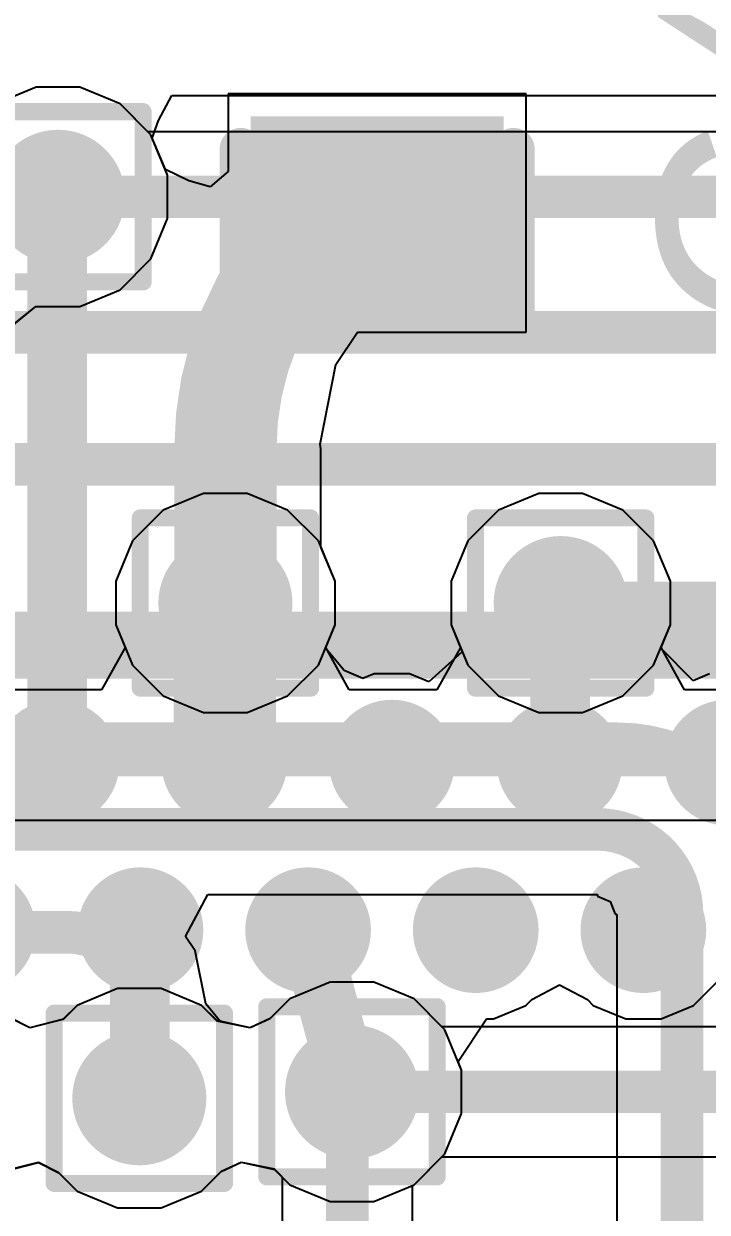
# Model space of a CAD drawing. Header units: inches. Extents: x -12 to 5355, y -7 to 5366.
# Drawn here: x 17.793 to 19.831, y 10.202 to 13.747 of the extents above; entities that cross this region are included whole.
import ezdxf

# ---------------------------------------------------------------- set-up
doc = ezdxf.new("R2010")
doc.units = ezdxf.units.IN
for name, color, linetype in [('BOTTOM LAYER', 5, 'Continuous'), ('Drill Drawing', 1, 'Continuous'), ('GROUND1', 16, 'Continuous'), ('GROUND2', 156, 'Continuous'), ('POWER', 76, 'Continuous'), ('SIGNAL', 90, 'Continuous'), ('TOP LAYER', 1, 'Continuous'), ('Top Overlay', 2, 'Continuous'), ('Top Paste', 8, 'Continuous'), ('Top Solder', 216, 'Continuous'), ('Via Holes', 16, 'Continuous')]:
    doc.layers.add(name, color=color, linetype=linetype)
doc.styles.add('Arial', font='', dxfattribs={"height": 0.2})
doc.styles.get('Arial').set_extended_font_data('Arial')

# ---------------------------------------------------------------- blocks, each defined once
blk = doc.blocks.new('AQFN50P700X700X85_HS_74N_42')
at = {"layer": 'TOP LAYER'}
h = blk.add_hatch(color=1, dxfattribs=at)
edge = h.paths.add_edge_path()
edge.add_arc((-1, -2.75), 0.1375, 0, 360)
h = blk.add_hatch(color=1, dxfattribs=at)
edge = h.paths.add_edge_path()
edge.add_arc((-0.5, -2.75), 0.1375, 0, 360)
h = blk.add_hatch(color=1, dxfattribs=at)
edge = h.paths.add_edge_path()
edge.add_arc((0, -2.75), 0.1375, 0, 360)
h = blk.add_hatch(color=1, dxfattribs=at)
edge = h.paths.add_edge_path()
edge.add_arc((0.5, -2.75), 0.1375, 0, 360)
h = blk.add_hatch(color=1, dxfattribs=at)
edge = h.paths.add_edge_path()
edge.add_arc((-1.25, -3.25), 0.1375, 0, 360)
h = blk.add_hatch(color=1, dxfattribs=at)
edge = h.paths.add_edge_path()
edge.add_arc((-0.75, -3.25), 0.1375, 0, 360)
h = blk.add_hatch(color=1, dxfattribs=at)
edge = h.paths.add_edge_path()
edge.add_arc((-0.25, -3.25), 0.1375, 0, 360)
h = blk.add_hatch(color=1, dxfattribs=at)
edge = h.paths.add_edge_path()
edge.add_arc((0.25, -3.25), 0.1375, 0, 360)
h = blk.add_hatch(color=1, dxfattribs=at)
edge = h.paths.add_edge_path()
edge.add_arc((0.75, -3.25), 0.1375, 0, 360)
at = {"layer": 'Top Paste'}
h = blk.add_hatch(color=8, dxfattribs=at)
edge = h.paths.add_edge_path()
edge.add_arc((-1, -2.75), 0.15, 0, 360)
h = blk.add_hatch(color=8, dxfattribs=at)
edge = h.paths.add_edge_path()
edge.add_arc((-0.5, -2.75), 0.15, 0, 360)
h = blk.add_hatch(color=8, dxfattribs=at)
edge = h.paths.add_edge_path()
edge.add_arc((0, -2.75), 0.15, 0, 360)
h = blk.add_hatch(color=8, dxfattribs=at)
edge = h.paths.add_edge_path()
edge.add_arc((0.5, -2.75), 0.15, 0, 360)
h = blk.add_hatch(color=8, dxfattribs=at)
edge = h.paths.add_edge_path()
edge.add_arc((-1.25, -3.25), 0.15, 0, 360)
h = blk.add_hatch(color=8, dxfattribs=at)
edge = h.paths.add_edge_path()
edge.add_arc((-0.75, -3.25), 0.15, 0, 360)
h = blk.add_hatch(color=8, dxfattribs=at)
edge = h.paths.add_edge_path()
edge.add_arc((-0.25, -3.25), 0.15, 0, 360)
h = blk.add_hatch(color=8, dxfattribs=at)
edge = h.paths.add_edge_path()
edge.add_arc((0.25, -3.25), 0.15, 0, 360)
h = blk.add_hatch(color=8, dxfattribs=at)
edge = h.paths.add_edge_path()
edge.add_arc((0.75, -3.25), 0.15, 0, 360)
at = {"layer": 'Top Solder'}
h = blk.add_hatch(color=216, dxfattribs=at)
edge = h.paths.add_edge_path()
edge.add_arc((-1, -2.75), 0.1875, 0, 360)
h = blk.add_hatch(color=216, dxfattribs=at)
edge = h.paths.add_edge_path()
edge.add_arc((-0.5, -2.75), 0.1875, 0, 360)
h = blk.add_hatch(color=216, dxfattribs=at)
edge = h.paths.add_edge_path()
edge.add_arc((0, -2.75), 0.1875, 0, 360)
h = blk.add_hatch(color=216, dxfattribs=at)
edge = h.paths.add_edge_path()
edge.add_arc((0.5, -2.75), 0.1875, 0, 360)
h = blk.add_hatch(color=216, dxfattribs=at)
edge = h.paths.add_edge_path()
edge.add_arc((1, -2.75), 0.1875, 0, 360)
h = blk.add_hatch(color=216, dxfattribs=at)
edge = h.paths.add_edge_path()
edge.add_arc((-1.25, -3.25), 0.1875, 0, 360)
h = blk.add_hatch(color=216, dxfattribs=at)
edge = h.paths.add_edge_path()
edge.add_arc((-0.75, -3.25), 0.1875, 0, 360)
h = blk.add_hatch(color=216, dxfattribs=at)
edge = h.paths.add_edge_path()
edge.add_arc((-0.25, -3.25), 0.1875, 0, 360)
h = blk.add_hatch(color=216, dxfattribs=at)
edge = h.paths.add_edge_path()
edge.add_arc((0.25, -3.25), 0.1875, 0, 360)
h = blk.add_hatch(color=216, dxfattribs=at)
edge = h.paths.add_edge_path()
edge.add_arc((0.75, -3.25), 0.1875, 0, 360)
at = {"layer": 'Top Overlay'}
blk.add_lwpolyline([(3.6, -3.6, 0.2, 0.2, 0), (-3.6, -3.6, 0.2, 0.2, 0)], format="xyseb", dxfattribs=at)
blk = doc.blocks.new('____0402_160')
at = {"layer": 'TOP LAYER'}
for points in [[(-0.6985, -0.3175), (-0.6985, 0.3175), (-0.2413, 0.3175), (-0.2413, -0.3175)], [(0.2413, -0.3175), (0.2413, 0.3175), (0.6985, 0.3175), (0.6985, -0.3175)]]:
    blk.add_hatch(color=1, dxfattribs=at).paths.add_polyline_path(points)
at = {"layer": 'Top Paste'}
for points in [[(-0.6985, -0.3175), (-0.6985, 0.3175), (-0.2413, 0.3175), (-0.2413, -0.3175)], [(0.2413, -0.3175), (0.2413, 0.3175), (0.6985, 0.3175), (0.6985, -0.3175)]]:
    blk.add_hatch(color=8, dxfattribs=at).paths.add_polyline_path(points)
at = {"layer": 'Top Solder'}
for points in [[(-0.7585, -0.3775), (-0.7585, 0.3775), (-0.1813, 0.3775), (-0.1813, -0.3775)], [(0.1813, -0.3775), (0.1813, 0.3775), (0.7585, 0.3775), (0.7585, -0.3775)]]:
    blk.add_hatch(color=216, dxfattribs=at).paths.add_polyline_path(points)
at = {"layer": 'Top Overlay'}
for points in [[(-0.7874, 0.4064, 0.127, 0.127, 0), (-0.7874, -0.4064, 0.127, 0.127, 0)], [(-0.7874, 0.4064, 0.127, 0.127, 0), (-0.2794, 0.4064, 0.127, 0.127, 0)], [(0.2794, 0.4064, 0.127, 0.127, 0), (0.7874, 0.4064, 0.127, 0.127, 0)], [(0.7874, 0.4064, 0.127, 0.127, 0), (0.7874, -0.4064, 0.127, 0.127, 0)], [(-0.7874, -0.4064, 0.127, 0.127, 0), (-0.2794, -0.4064, 0.127, 0.127, 0)], [(0.7874, -0.4064, 0.127, 0.127, 0), (0.2794, -0.4064, 0.127, 0.127, 0)]]:
    blk.add_lwpolyline(points, format="xyseb", dxfattribs=at)
for points in [[(-0.8191, 0.4064, 0.0635, 0.0635, 1), (-0.7556, 0.4064, 0.0635, 0.0635, 1)], [(-0.8191, 0.4064, 0.0635, 0.0635, 1), (-0.7556, 0.4064, 0.0635, 0.0635, 1)], [(-0.3111, 0.4064, 0.0635, 0.0635, 1), (-0.2477, 0.4064, 0.0635, 0.0635, 1)], [(0.2477, 0.4064, 0.0635, 0.0635, 1), (0.3112, 0.4064, 0.0635, 0.0635, 1)], [(0.7556, 0.4064, 0.0635, 0.0635, 1), (0.8191, 0.4064, 0.0635, 0.0635, 1)], [(0.7556, 0.4064, 0.0635, 0.0635, 1), (0.8191, 0.4064, 0.0635, 0.0635, 1)], [(-0.8191, -0.4064, 0.0635, 0.0635, 1), (-0.7556, -0.4064, 0.0635, 0.0635, 1)], [(-0.8191, -0.4064, 0.0635, 0.0635, 1), (-0.7556, -0.4064, 0.0635, 0.0635, 1)], [(-0.3111, -0.4064, 0.0635, 0.0635, 1), (-0.2477, -0.4064, 0.0635, 0.0635, 1)], [(0.2477, -0.4064, 0.0635, 0.0635, 1), (0.3112, -0.4064, 0.0635, 0.0635, 1)], [(0.7556, -0.4064, 0.0635, 0.0635, 1), (0.8191, -0.4064, 0.0635, 0.0635, 1)], [(0.7556, -0.4064, 0.0635, 0.0635, 1), (0.8191, -0.4064, 0.0635, 0.0635, 1)]]:
    blk.add_lwpolyline(points, format="xyseb", close=True, dxfattribs=at)

msp = doc.modelspace()

# ---------------------------------------------------------------- hatches: boundary and pattern name
at = {"layer": 'BOTTOM LAYER'}
h = msp.add_hatch(color=5, dxfattribs=at)
edge = h.paths.add_edge_path()
edge.add_arc((17.895, 13.2311), 0.2, 0, 360)
h = msp.add_hatch(color=5, dxfattribs=at)
edge = h.paths.add_edge_path()
edge.add_arc((18.3944, 12.019), 0.2, 0, 360)
h = msp.add_hatch(color=5, dxfattribs=at)
edge = h.paths.add_edge_path()
edge.add_arc((19.3944, 12.019), 0.2, 0, 360)
h = msp.add_hatch(color=5, dxfattribs=at)
edge = h.paths.add_edge_path()
edge.add_arc((18.772, 10.5608), 0.2, 0, 360)
h = msp.add_hatch(color=5, dxfattribs=at)
edge = h.paths.add_edge_path()
edge.add_arc((18.1376, 10.5416), 0.2, 0, 360)
at = {"layer": 'GROUND1'}
h = msp.add_hatch(color=16, dxfattribs=at)
edge = h.paths.add_edge_path()
edge.add_arc((17.895, 13.2311), 0.2, 0, 360)
h = msp.add_hatch(color=16, dxfattribs=at)
edge = h.paths.add_edge_path()
edge.add_arc((18.3944, 12.019), 0.2, 0, 360)
h = msp.add_hatch(color=16, dxfattribs=at)
edge = h.paths.add_edge_path()
edge.add_arc((19.3944, 12.019), 0.2, 0, 360)
h = msp.add_hatch(color=16, dxfattribs=at)
edge = h.paths.add_edge_path()
edge.add_arc((18.772, 10.5608), 0.2, 0, 360)
h = msp.add_hatch(color=16, dxfattribs=at)
edge = h.paths.add_edge_path()
edge.add_arc((18.1376, 10.5416), 0.2, 0, 360)
at = {"layer": 'GROUND2'}
h = msp.add_hatch(color=156, dxfattribs=at)
edge = h.paths.add_edge_path()
edge.add_arc((17.895, 13.2311), 0.2, 0, 360)
h = msp.add_hatch(color=156, dxfattribs=at)
edge = h.paths.add_edge_path()
edge.add_arc((18.3944, 12.019), 0.2, 0, 360)
h = msp.add_hatch(color=156, dxfattribs=at)
edge = h.paths.add_edge_path()
edge.add_arc((19.3944, 12.019), 0.2, 0, 360)
h = msp.add_hatch(color=156, dxfattribs=at)
edge = h.paths.add_edge_path()
edge.add_arc((18.772, 10.5608), 0.2, 0, 360)
h = msp.add_hatch(color=156, dxfattribs=at)
edge = h.paths.add_edge_path()
edge.add_arc((18.1376, 10.5416), 0.2, 0, 360)
at = {"layer": 'POWER'}
h = msp.add_hatch(color=76, dxfattribs=at)
edge = h.paths.add_edge_path()
edge.add_arc((17.895, 13.2311), 0.2, 0, 360)
h = msp.add_hatch(color=76, dxfattribs=at)
edge = h.paths.add_edge_path()
edge.add_arc((18.3944, 12.019), 0.2, 0, 360)
h = msp.add_hatch(color=76, dxfattribs=at)
edge = h.paths.add_edge_path()
edge.add_arc((19.3944, 12.019), 0.2, 0, 360)
h = msp.add_hatch(color=76, dxfattribs=at)
edge = h.paths.add_edge_path()
edge.add_arc((18.772, 10.5608), 0.2, 0, 360)
h = msp.add_hatch(color=76, dxfattribs=at)
edge = h.paths.add_edge_path()
edge.add_arc((18.1376, 10.5416), 0.2, 0, 360)
at = {"layer": 'SIGNAL'}
h = msp.add_hatch(color=90, dxfattribs=at)
edge = h.paths.add_edge_path()
edge.add_arc((17.895, 13.2311), 0.2, 0, 360)
h = msp.add_hatch(color=90, dxfattribs=at)
edge = h.paths.add_edge_path()
edge.add_arc((18.3944, 12.019), 0.2, 0, 360)
h = msp.add_hatch(color=90, dxfattribs=at)
edge = h.paths.add_edge_path()
edge.add_arc((19.3944, 12.019), 0.2, 0, 360)
h = msp.add_hatch(color=90, dxfattribs=at)
edge = h.paths.add_edge_path()
edge.add_arc((18.772, 10.5608), 0.2, 0, 360)
h = msp.add_hatch(color=90, dxfattribs=at)
edge = h.paths.add_edge_path()
edge.add_arc((18.1376, 10.5416), 0.2, 0, 360)
at = {"layer": 'TOP LAYER'}
h = msp.add_hatch(color=1, dxfattribs=at)
edge = h.paths.add_edge_path()
edge.add_arc((17.895, 13.2311), 0.2, 0, 360)
h = msp.add_hatch(color=1, dxfattribs=at)
edge = h.paths.add_edge_path()
edge.add_arc((18.3944, 12.019), 0.2, 0, 360)
h = msp.add_hatch(color=1, dxfattribs=at)
edge = h.paths.add_edge_path()
edge.add_arc((19.3944, 12.019), 0.2, 0, 360)
h = msp.add_hatch(color=1, dxfattribs=at)
edge = h.paths.add_edge_path()
edge.add_arc((18.772, 10.5608), 0.2, 0, 360)
h = msp.add_hatch(color=1, dxfattribs=at)
edge = h.paths.add_edge_path()
edge.add_arc((18.1376, 10.5416), 0.2, 0, 360)
at = {"layer": 'Via Holes'}
h = msp.add_hatch(color=7, dxfattribs=at)
edge = h.paths.add_edge_path()
edge.add_arc((17.895, 13.2311), 0.1, 0, 360)
h = msp.add_hatch(color=7, dxfattribs=at)
edge = h.paths.add_edge_path()
edge.add_arc((18.3944, 12.019), 0.1, 0, 360)
h = msp.add_hatch(color=7, dxfattribs=at)
edge = h.paths.add_edge_path()
edge.add_arc((19.3944, 12.019), 0.1, 0, 360)
h = msp.add_hatch(color=7, dxfattribs=at)
edge = h.paths.add_edge_path()
edge.add_arc((18.1376, 10.5416), 0.1, 0, 360)
h = msp.add_hatch(color=7, dxfattribs=at)
edge = h.paths.add_edge_path()
edge.add_arc((18.772, 10.5608), 0.1, 0, 360)

# ---------------------------------------------------------------- linework, layer by layer
at = {"layer": 'BOTTOM LAYER'}
for p, q in [((17.83, 13.5581), (17.7098, 13.5083)), ((17.96, 13.5581), (17.83, 13.5581)), ((18.0802, 13.5083), (17.96, 13.5581)), ((18.1722, 13.4163), (18.0802, 13.5083)), ((18.222, 13.2961), (18.1722, 13.4163)), ((18.222, 13.166), (18.222, 13.2961)), ((18.1722, 13.0458), (18.222, 13.166)), ((18.0802, 12.9538), (18.1722, 13.0458)), ((17.96, 12.9041), (18.0802, 12.9538)), ((17.718, 12.813), (17.8292, 12.9034)), ((17.8292, 12.9034), (17.8353, 12.9041)), ((17.8353, 12.9041), (17.96, 12.9041)), ((18.3294, 12.346), (18.2092, 12.2962)), ((18.4595, 12.346), (18.3294, 12.346)), ((18.5796, 12.2962), (18.4595, 12.346)), ((19.3294, 12.346), (19.2092, 12.2962)), ((19.4595, 12.346), (19.3294, 12.346)), ((19.5796, 12.2962), (19.4595, 12.346)), ((18.2092, 12.2962), (18.1172, 12.2042)), ((18.6716, 12.2042), (18.5796, 12.2962)), ((19.2092, 12.2962), (19.1172, 12.2042)), ((19.6716, 12.2042), (19.5796, 12.2962)), ((18.1172, 12.2042), (18.0674, 12.0841)), ((18.7214, 12.0841), (18.6716, 12.2042)), ((19.1172, 12.2042), (19.0674, 12.0841)), ((19.7214, 12.0841), (19.6716, 12.2042)), ((18.0674, 12.0841), (18.0674, 11.954)), ((18.7214, 11.954), (18.7214, 12.0841)), ((19.0674, 12.0841), (19.0674, 11.954)), ((19.7214, 11.954), (19.7214, 12.0841)), ((18.0674, 11.954), (18.0952, 11.8869)), ((18.6936, 11.8869), (18.7214, 11.954)), ((19.0674, 11.954), (19.0952, 11.8869)), ((19.6936, 11.8869), (19.7214, 11.954)), ((18.0952, 11.8869), (18.0252, 11.7599)), ((18.7636, 11.7599), (18.6936, 11.8869)), ((19.0952, 11.8869), (19.0252, 11.7599)), ((19.7636, 11.7599), (19.6936, 11.8869)), ((18.0252, 11.7599), (14.406, 11.7599)), ((19.0252, 11.7599), (18.7636, 11.7599)), ((22.7084, 11.7599), (19.7636, 11.7599)), ((14.3601, 11.3714), (22.7084, 11.3714)), ((18.7069, 10.8878), (18.5868, 10.838)), ((18.837, 10.8878), (18.7069, 10.8878)), ((18.9572, 10.838), (18.837, 10.8878)), ((18.0725, 10.8686), (17.9524, 10.8188)), ((18.2026, 10.8686), (18.0725, 10.8686)), ((18.3228, 10.8188), (18.2026, 10.8686)), ((17.9524, 10.8188), (17.9115, 10.7779)), ((18.3685, 10.7731), (18.3228, 10.8188)), ((18.5868, 10.838), (18.5282, 10.7794)), ((19.0402, 10.755), (18.9572, 10.838)), ((17.8108, 10.7521), (17.7504, 10.7828)), ((18.5282, 10.7794), (18.4684, 10.7517)), ((17.9115, 10.7779), (17.8108, 10.7521)), ((18.4684, 10.7517), (18.3685, 10.7731)), ((21.7734, 10.755), (19.0402, 10.755)), ((18.9572, 10.2836), (19.0402, 10.3665)), ((19.0402, 10.3665), (20.3185, 10.3665)), ((17.7361, 10.3244), (17.8368, 10.3503)), ((17.8368, 10.3503), (17.8972, 10.3196)), ((17.8972, 10.3196), (17.9524, 10.2644)), ((18.3228, 10.2644), (18.3814, 10.323)), ((18.3814, 10.323), (18.4412, 10.3507)), ((18.4412, 10.3507), (18.541, 10.3293)), ((18.541, 10.3293), (18.5637, 10.3066)), ((18.5637, 10.3066), (18.5637, 10.1527)), ((18.9521, 10.2814), (18.9572, 10.2836)), ((17.9524, 10.2644), (18.0725, 10.2146)), ((18.2026, 10.2146), (18.3228, 10.2644)), ((18.9521, 10.1527), (18.9521, 10.2814)), ((18.0725, 10.2146), (18.2026, 10.2146))]:
    msp.add_line(p, q, dxfattribs=at)
for points in [[(11.2981, 11.5656, 0.127, 0.127, 0), (22.7084, 11.5656, 0.127, 0.127, 0)], [(18.7579, 9.7082, 0.127, 0.127, 0), (18.7579, 10.5608, 0.127, 0.127, 0)], [(18.7579, 10.5608, 0.127, 0.127, 0), (18.772, 10.5608, 0.127, 0.127, 0)], [(18.772, 10.5608, 0.127, 0.127, 0), (21.7734, 10.5608, 0.127, 0.127, 0)]]:
    msp.add_lwpolyline(points, format="xyseb", dxfattribs=at)
for points in [[(18.7262, 10.5608, 0.0635, 0.0635, 1), (18.7897, 10.5608, 0.0635, 0.0635, 1)], [(18.7262, 10.5608, 0.0635, 0.0635, 1), (18.7897, 10.5608, 0.0635, 0.0635, 1)], [(18.7402, 10.5608, 0.0635, 0.0635, 1), (18.8037, 10.5608, 0.0635, 0.0635, 1)], [(18.7402, 10.5608, 0.0635, 0.0635, 1), (18.8037, 10.5608, 0.0635, 0.0635, 1)]]:
    msp.add_lwpolyline(points, format="xyseb", close=True, dxfattribs=at)
at = {"layer": 'Drill Drawing'}
for points in [[(17.641, 13.4851, 0.0508, 0.0508, 0), (18.149, 13.4851, 0.0508, 0.0508, 0)], [(18.149, 12.9771, 0.0508, 0.0508, 0), (18.149, 13.4851, 0.0508, 0.0508, 0)], [(17.641, 12.9771, 0.0508, 0.0508, 0), (18.149, 12.9771, 0.0508, 0.0508, 0)], [(18.1404, 12.273, 0.0508, 0.0508, 0), (18.6484, 12.273, 0.0508, 0.0508, 0)], [(18.1404, 11.765, 0.0508, 0.0508, 0), (18.1404, 12.273, 0.0508, 0.0508, 0)], [(18.6484, 11.765, 0.0508, 0.0508, 0), (18.6484, 12.273, 0.0508, 0.0508, 0)], [(19.1404, 12.273, 0.0508, 0.0508, 0), (19.6484, 12.273, 0.0508, 0.0508, 0)], [(19.1404, 11.765, 0.0508, 0.0508, 0), (19.1404, 12.273, 0.0508, 0.0508, 0)], [(19.6484, 11.765, 0.0508, 0.0508, 0), (19.6484, 12.273, 0.0508, 0.0508, 0)], [(18.1404, 11.765, 0.0508, 0.0508, 0), (18.6484, 11.765, 0.0508, 0.0508, 0)], [(19.1404, 11.765, 0.0508, 0.0508, 0), (19.6484, 11.765, 0.0508, 0.0508, 0)], [(17.8836, 10.7956, 0.0508, 0.0508, 0), (18.3916, 10.7956, 0.0508, 0.0508, 0)], [(17.8836, 10.2876, 0.0508, 0.0508, 0), (17.8836, 10.7956, 0.0508, 0.0508, 0)], [(18.3916, 10.2876, 0.0508, 0.0508, 0), (18.3916, 10.7956, 0.0508, 0.0508, 0)], [(18.518, 10.8148, 0.0508, 0.0508, 0), (19.026, 10.8148, 0.0508, 0.0508, 0)], [(18.518, 10.3068, 0.0508, 0.0508, 0), (18.518, 10.8148, 0.0508, 0.0508, 0)], [(19.026, 10.3068, 0.0508, 0.0508, 0), (19.026, 10.8148, 0.0508, 0.0508, 0)], [(18.518, 10.3068, 0.0508, 0.0508, 0), (19.026, 10.3068, 0.0508, 0.0508, 0)], [(17.8836, 10.2876, 0.0508, 0.0508, 0), (18.3916, 10.2876, 0.0508, 0.0508, 0)]]:
    msp.add_lwpolyline(points, format="xyseb", dxfattribs=at)
for points in [[(18.1363, 13.4851, 0.0254, 0.0254, 1), (18.1617, 13.4851, 0.0254, 0.0254, 1)], [(18.1363, 13.4851, 0.0254, 0.0254, 1), (18.1617, 13.4851, 0.0254, 0.0254, 1)], [(18.1363, 12.9771, 0.0254, 0.0254, 1), (18.1617, 12.9771, 0.0254, 0.0254, 1)], [(18.1363, 12.9771, 0.0254, 0.0254, 1), (18.1617, 12.9771, 0.0254, 0.0254, 1)], [(18.1277, 12.273, 0.0254, 0.0254, 1), (18.1531, 12.273, 0.0254, 0.0254, 1)], [(18.1277, 12.273, 0.0254, 0.0254, 1), (18.1531, 12.273, 0.0254, 0.0254, 1)], [(18.6357, 12.273, 0.0254, 0.0254, 1), (18.6611, 12.273, 0.0254, 0.0254, 1)], [(18.6357, 12.273, 0.0254, 0.0254, 1), (18.6611, 12.273, 0.0254, 0.0254, 1)], [(19.1277, 12.273, 0.0254, 0.0254, 1), (19.1531, 12.273, 0.0254, 0.0254, 1)], [(19.1277, 12.273, 0.0254, 0.0254, 1), (19.1531, 12.273, 0.0254, 0.0254, 1)], [(19.6357, 12.273, 0.0254, 0.0254, 1), (19.6611, 12.273, 0.0254, 0.0254, 1)], [(19.6357, 12.273, 0.0254, 0.0254, 1), (19.6611, 12.273, 0.0254, 0.0254, 1)], [(18.1277, 11.765, 0.0254, 0.0254, 1), (18.1531, 11.765, 0.0254, 0.0254, 1)], [(18.1277, 11.765, 0.0254, 0.0254, 1), (18.1531, 11.765, 0.0254, 0.0254, 1)], [(18.6357, 11.765, 0.0254, 0.0254, 1), (18.6611, 11.765, 0.0254, 0.0254, 1)], [(18.6357, 11.765, 0.0254, 0.0254, 1), (18.6611, 11.765, 0.0254, 0.0254, 1)], [(19.1277, 11.765, 0.0254, 0.0254, 1), (19.1531, 11.765, 0.0254, 0.0254, 1)], [(19.1277, 11.765, 0.0254, 0.0254, 1), (19.1531, 11.765, 0.0254, 0.0254, 1)], [(19.6357, 11.765, 0.0254, 0.0254, 1), (19.6611, 11.765, 0.0254, 0.0254, 1)], [(19.6357, 11.765, 0.0254, 0.0254, 1), (19.6611, 11.765, 0.0254, 0.0254, 1)], [(17.8709, 10.7956, 0.0254, 0.0254, 1), (17.8963, 10.7956, 0.0254, 0.0254, 1)], [(17.8709, 10.7956, 0.0254, 0.0254, 1), (17.8963, 10.7956, 0.0254, 0.0254, 1)], [(18.3789, 10.7956, 0.0254, 0.0254, 1), (18.4043, 10.7956, 0.0254, 0.0254, 1)], [(18.3789, 10.7956, 0.0254, 0.0254, 1), (18.4043, 10.7956, 0.0254, 0.0254, 1)], [(18.5053, 10.8148, 0.0254, 0.0254, 1), (18.5307, 10.8148, 0.0254, 0.0254, 1)], [(18.5053, 10.8148, 0.0254, 0.0254, 1), (18.5307, 10.8148, 0.0254, 0.0254, 1)], [(19.0133, 10.8148, 0.0254, 0.0254, 1), (19.0387, 10.8148, 0.0254, 0.0254, 1)], [(19.0133, 10.8148, 0.0254, 0.0254, 1), (19.0387, 10.8148, 0.0254, 0.0254, 1)], [(18.5053, 10.3068, 0.0254, 0.0254, 1), (18.5307, 10.3068, 0.0254, 0.0254, 1)], [(18.5053, 10.3068, 0.0254, 0.0254, 1), (18.5307, 10.3068, 0.0254, 0.0254, 1)], [(19.0133, 10.3068, 0.0254, 0.0254, 1), (19.0387, 10.3068, 0.0254, 0.0254, 1)], [(19.0133, 10.3068, 0.0254, 0.0254, 1), (19.0387, 10.3068, 0.0254, 0.0254, 1)], [(17.8709, 10.2876, 0.0254, 0.0254, 1), (17.8963, 10.2876, 0.0254, 0.0254, 1)], [(17.8709, 10.2876, 0.0254, 0.0254, 1), (17.8963, 10.2876, 0.0254, 0.0254, 1)], [(18.3789, 10.2876, 0.0254, 0.0254, 1), (18.4043, 10.2876, 0.0254, 0.0254, 1)], [(18.3789, 10.2876, 0.0254, 0.0254, 1), (18.4043, 10.2876, 0.0254, 0.0254, 1)]]:
    msp.add_lwpolyline(points, format="xyseb", close=True, dxfattribs=at)
at = {"layer": 'GROUND1'}
for p, q in [((17.83, 13.5581), (17.7098, 13.5083)), ((17.96, 13.5581), (17.83, 13.5581)), ((18.0802, 13.5083), (17.96, 13.5581)), ((18.1722, 13.4163), (18.0802, 13.5083)), ((18.222, 13.2961), (18.1722, 13.4163)), ((18.222, 13.166), (18.222, 13.2961)), ((18.1722, 13.0458), (18.222, 13.166)), ((18.0802, 12.9538), (18.1722, 13.0458)), ((17.96, 12.9041), (18.0802, 12.9538)), ((17.718, 12.813), (17.8292, 12.9034)), ((17.8292, 12.9034), (17.8353, 12.9041)), ((17.8353, 12.9041), (17.96, 12.9041)), ((18.3294, 12.346), (18.2092, 12.2962)), ((18.4595, 12.346), (18.3294, 12.346)), ((18.5796, 12.2962), (18.4595, 12.346)), ((19.3294, 12.346), (19.2092, 12.2962)), ((19.4595, 12.346), (19.3294, 12.346)), ((19.5796, 12.2962), (19.4595, 12.346)), ((18.2092, 12.2962), (18.1172, 12.2042)), ((18.6716, 12.2042), (18.5796, 12.2962)), ((19.2092, 12.2962), (19.1172, 12.2042)), ((19.6716, 12.2042), (19.5796, 12.2962)), ((18.1172, 12.2042), (18.0674, 12.0841)), ((18.7214, 12.0841), (18.6716, 12.2042)), ((19.1172, 12.2042), (19.0674, 12.0841)), ((19.7214, 12.0841), (19.6716, 12.2042)), ((18.0674, 12.0841), (18.0674, 11.954)), ((18.7214, 11.954), (18.7214, 12.0841)), ((19.0674, 12.0841), (19.0674, 11.954)), ((19.7214, 11.954), (19.7214, 12.0841)), ((18.0674, 11.954), (18.1172, 11.8338)), ((18.6716, 11.8338), (18.7214, 11.954)), ((19.0674, 11.954), (19.1172, 11.8338)), ((19.6716, 11.8338), (19.7214, 11.954)), ((18.1172, 11.8338), (18.2092, 11.7418)), ((18.5796, 11.7418), (18.6716, 11.8338)), ((19.1172, 11.8338), (19.2092, 11.7418)), ((19.5796, 11.7418), (19.6716, 11.8338)), ((18.2092, 11.7418), (18.3294, 11.692)), ((18.4595, 11.692), (18.5796, 11.7418)), ((19.2092, 11.7418), (19.3294, 11.692)), ((19.4595, 11.692), (19.5796, 11.7418)), ((18.3294, 11.692), (18.4595, 11.692)), ((19.3294, 11.692), (19.4595, 11.692)), ((18.7069, 10.8878), (18.5868, 10.838)), ((18.837, 10.8878), (18.7069, 10.8878)), ((18.9572, 10.838), (18.837, 10.8878)), ((18.0725, 10.8686), (17.9524, 10.8188)), ((18.2026, 10.8686), (18.0725, 10.8686)), ((18.3228, 10.8188), (18.2026, 10.8686)), ((17.9524, 10.8188), (17.9115, 10.7779)), ((18.3685, 10.7731), (18.3228, 10.8188)), ((18.5868, 10.838), (18.5282, 10.7794)), ((19.0492, 10.746), (18.9572, 10.838)), ((17.8108, 10.7521), (17.7504, 10.7828)), ((18.5282, 10.7794), (18.4684, 10.7517)), ((17.9115, 10.7779), (17.8108, 10.7521)), ((18.4684, 10.7517), (18.3685, 10.7731)), ((19.099, 10.6258), (19.0492, 10.746)), ((19.099, 10.4957), (19.099, 10.6258)), ((19.0492, 10.3755), (19.099, 10.4957)), ((18.9572, 10.2836), (19.0492, 10.3755)), ((17.7361, 10.3244), (17.8368, 10.3503)), ((17.8368, 10.3503), (17.8972, 10.3196)), ((17.8972, 10.3196), (17.9524, 10.2644)), ((18.3228, 10.2644), (18.3814, 10.323)), ((18.3814, 10.323), (18.4412, 10.3507)), ((18.4412, 10.3507), (18.541, 10.3293)), ((18.541, 10.3293), (18.5868, 10.2836)), ((18.5868, 10.2836), (18.7069, 10.2338)), ((18.837, 10.2338), (18.9572, 10.2836)), ((17.9524, 10.2644), (18.0725, 10.2146)), ((18.2026, 10.2146), (18.3228, 10.2644)), ((18.0725, 10.2146), (18.2026, 10.2146)), ((18.7069, 10.2338), (18.837, 10.2338))]:
    msp.add_line(p, q, dxfattribs=at)
at = {"layer": 'GROUND2'}
for p, q in [((17.83, 13.5581), (17.7098, 13.5083)), ((17.96, 13.5581), (17.83, 13.5581)), ((18.0802, 13.5083), (17.96, 13.5581)), ((18.1722, 13.4163), (18.0802, 13.5083)), ((18.222, 13.2961), (18.1722, 13.4163)), ((18.222, 13.166), (18.222, 13.2961)), ((18.1722, 13.0458), (18.222, 13.166)), ((18.0802, 12.9538), (18.1722, 13.0458)), ((17.96, 12.9041), (18.0802, 12.9538)), ((17.718, 12.8151), (17.8294, 12.9036)), ((17.8294, 12.9036), (17.8335, 12.9041)), ((17.8335, 12.9041), (17.96, 12.9041)), ((18.3294, 12.346), (18.2092, 12.2962)), ((18.4595, 12.346), (18.3294, 12.346)), ((18.5796, 12.2962), (18.4595, 12.346)), ((19.3294, 12.346), (19.2092, 12.2962)), ((19.4595, 12.346), (19.3294, 12.346)), ((19.5796, 12.2962), (19.4595, 12.346)), ((18.2092, 12.2962), (18.1172, 12.2042)), ((18.6716, 12.2042), (18.5796, 12.2962)), ((19.2092, 12.2962), (19.1172, 12.2042)), ((19.6716, 12.2042), (19.5796, 12.2962)), ((18.1172, 12.2042), (18.0674, 12.0841)), ((18.7214, 12.0841), (18.6716, 12.2042)), ((19.1172, 12.2042), (19.0674, 12.0841)), ((19.7214, 12.0841), (19.6716, 12.2042)), ((18.0674, 12.0841), (18.0674, 11.954)), ((18.7214, 11.954), (18.7214, 12.0841)), ((19.0674, 12.0841), (19.0674, 11.954)), ((19.7214, 11.954), (19.7214, 12.0841)), ((18.0674, 11.954), (18.1172, 11.8338)), ((18.6716, 11.8338), (18.7214, 11.954)), ((19.0674, 11.954), (19.1172, 11.8338)), ((19.6716, 11.8338), (19.7214, 11.954)), ((18.1172, 11.8338), (18.2092, 11.7418)), ((18.5796, 11.7418), (18.6716, 11.8338)), ((19.1172, 11.8338), (19.2092, 11.7418)), ((19.5796, 11.7418), (19.6716, 11.8338)), ((18.2092, 11.7418), (18.3294, 11.692)), ((18.4595, 11.692), (18.5796, 11.7418)), ((19.2092, 11.7418), (19.3294, 11.692)), ((19.4595, 11.692), (19.5796, 11.7418)), ((18.3294, 11.692), (18.4595, 11.692)), ((19.3294, 11.692), (19.4595, 11.692)), ((18.7069, 10.8878), (18.5868, 10.838)), ((18.837, 10.8878), (18.7069, 10.8878)), ((18.9572, 10.838), (18.837, 10.8878)), ((18.0725, 10.8686), (17.9524, 10.8188)), ((18.2026, 10.8686), (18.0725, 10.8686)), ((18.3228, 10.8188), (18.2026, 10.8686)), ((17.9524, 10.8188), (17.9099, 10.7764)), ((18.3701, 10.7716), (18.3228, 10.8188)), ((18.5868, 10.838), (18.5269, 10.7781)), ((19.0492, 10.746), (18.9572, 10.838)), ((17.8107, 10.7518), (17.7517, 10.7815)), ((17.9099, 10.7764), (17.8107, 10.7518)), ((18.4685, 10.7514), (18.3701, 10.7716)), ((18.5269, 10.7781), (18.4685, 10.7514)), ((19.099, 10.6258), (19.0492, 10.746)), ((19.099, 10.4957), (19.099, 10.6258)), ((19.0492, 10.3755), (19.099, 10.4957)), ((18.9572, 10.2836), (19.0492, 10.3755)), ((17.7377, 10.326), (17.8369, 10.3505)), ((17.8369, 10.3505), (17.8959, 10.3209)), ((17.8959, 10.3209), (17.9524, 10.2644)), ((18.3228, 10.2644), (18.3827, 10.3243)), ((18.3827, 10.3243), (18.4411, 10.351)), ((18.4411, 10.351), (18.5395, 10.3308)), ((18.5395, 10.3308), (18.5868, 10.2836)), ((18.5868, 10.2836), (18.7069, 10.2338)), ((18.837, 10.2338), (18.9572, 10.2836)), ((17.9524, 10.2644), (18.0725, 10.2146)), ((18.2026, 10.2146), (18.3228, 10.2644)), ((18.0725, 10.2146), (18.2026, 10.2146)), ((18.7069, 10.2338), (18.837, 10.2338))]:
    msp.add_line(p, q, dxfattribs=at)
at = {"layer": 'POWER'}
for p, q in [((18.1948, 13.4585), (18.2349, 13.5332)), ((18.2349, 13.5332), (21.6384, 13.5332)), ((18.1764, 13.4062), (18.1948, 13.4585)), ((18.222, 13.2961), (18.1764, 13.4062)), ((18.222, 13.166), (18.222, 13.2961)), ((18.1722, 13.0458), (18.222, 13.166)), ((18.0802, 12.9538), (18.1722, 13.0458)), ((17.96, 12.9041), (18.0802, 12.9538)), ((17.718, 12.813), (17.8292, 12.9034)), ((17.8292, 12.9034), (17.8353, 12.9041)), ((17.8353, 12.9041), (17.96, 12.9041)), ((19.3294, 12.346), (19.2092, 12.2962)), ((19.4595, 12.346), (19.3294, 12.346)), ((19.5796, 12.2962), (19.4595, 12.346)), ((19.2092, 12.2962), (19.1172, 12.2042)), ((19.6716, 12.2042), (19.5796, 12.2962)), ((19.1172, 12.2042), (19.0674, 12.0841)), ((19.7214, 12.0841), (19.6716, 12.2042)), ((19.0674, 12.0841), (19.0674, 11.954)), ((19.7214, 11.954), (19.7214, 12.0841)), ((19.0674, 11.954), (19.1172, 11.8338)), ((19.6716, 11.8338), (19.7214, 11.954)), ((19.1172, 11.8338), (19.2092, 11.7418)), ((19.5796, 11.7418), (19.6716, 11.8338)), ((19.2092, 11.7418), (19.3294, 11.692)), ((19.4595, 11.692), (19.5796, 11.7418)), ((19.3294, 11.692), (19.4595, 11.692)), ((18.7069, 10.8878), (18.5868, 10.838)), ((18.837, 10.8878), (18.7069, 10.8878)), ((18.9572, 10.838), (18.837, 10.8878)), ((18.0725, 10.8686), (17.9524, 10.8188)), ((18.2026, 10.8686), (18.0725, 10.8686)), ((18.3228, 10.8188), (18.2026, 10.8686)), ((17.9524, 10.8188), (17.9115, 10.7779)), ((18.3685, 10.7731), (18.3228, 10.8188)), ((18.5868, 10.838), (18.5282, 10.7794)), ((19.0492, 10.746), (18.9572, 10.838)), ((17.8108, 10.7521), (17.7504, 10.7828)), ((18.5282, 10.7794), (18.4684, 10.7517)), ((17.9115, 10.7779), (17.8108, 10.7521)), ((18.4684, 10.7517), (18.3685, 10.7731)), ((19.099, 10.6258), (19.0492, 10.746)), ((19.099, 10.4957), (19.099, 10.6258)), ((19.0492, 10.3755), (19.099, 10.4957)), ((18.9572, 10.2836), (19.0492, 10.3755)), ((17.7361, 10.3244), (17.8368, 10.3503)), ((17.8368, 10.3503), (17.8972, 10.3196)), ((17.8972, 10.3196), (17.9524, 10.2644)), ((18.3228, 10.2644), (18.3814, 10.323)), ((18.3814, 10.323), (18.4412, 10.3507)), ((18.4412, 10.3507), (18.541, 10.3293)), ((18.541, 10.3293), (18.5868, 10.2836)), ((18.5868, 10.2836), (18.7069, 10.2338)), ((18.837, 10.2338), (18.9572, 10.2836)), ((17.9524, 10.2644), (18.0725, 10.2146)), ((18.2026, 10.2146), (18.3228, 10.2644)), ((18.0725, 10.2146), (18.2026, 10.2146)), ((18.7069, 10.2338), (18.837, 10.2338))]:
    msp.add_line(p, q, dxfattribs=at)
at = {"layer": 'SIGNAL'}
for p, q in [((17.83, 13.5581), (17.7098, 13.5083)), ((17.96, 13.5581), (17.83, 13.5581)), ((18.0802, 13.5083), (17.96, 13.5581)), ((18.1632, 13.4253), (18.0802, 13.5083)), ((25.0914, 13.4253), (18.1632, 13.4253)), ((18.2755, 11.0246), (18.3423, 11.1496)), ((18.3423, 11.1496), (19.5038, 11.1496)), ((19.5038, 11.1496), (19.5038, 11.1447)), ((19.5038, 11.1447), (19.5416, 11.129)), ((19.5416, 11.129), (19.5572, 11.0913)), ((19.5572, 11.0913), (19.5621, 11.0913)), ((19.5621, 11.0913), (19.5621, 7.3603)), ((18.3046, 10.981), (18.2755, 11.0246)), ((18.336, 10.8234), (18.3046, 10.981)), ((18.7069, 10.8878), (18.5868, 10.838)), ((18.837, 10.8878), (18.7069, 10.8878)), ((18.9572, 10.838), (18.837, 10.8878)), ((18.3796, 10.7696), (18.336, 10.8234)), ((18.5868, 10.838), (18.5269, 10.7781)), ((19.0492, 10.746), (18.9572, 10.838)), ((18.4685, 10.7514), (18.3796, 10.7696)), ((18.5269, 10.7781), (18.4685, 10.7514)), ((19.099, 10.6258), (19.0492, 10.746)), ((19.099, 10.4957), (19.099, 10.6258)), ((19.0492, 10.3755), (19.099, 10.4957)), ((18.9572, 10.2836), (19.0492, 10.3755)), ((17.7377, 10.326), (17.8369, 10.3505)), ((17.8369, 10.3505), (17.8959, 10.3209)), ((17.8959, 10.3209), (17.9524, 10.2644)), ((18.3228, 10.2644), (18.3827, 10.3243)), ((18.3827, 10.3243), (18.4411, 10.351)), ((18.4411, 10.351), (18.5395, 10.3308)), ((18.5395, 10.3308), (18.5868, 10.2836)), ((18.5868, 10.2836), (18.7069, 10.2338)), ((18.837, 10.2338), (18.9572, 10.2836)), ((17.9524, 10.2644), (18.0725, 10.2146)), ((18.2026, 10.2146), (18.3228, 10.2644)), ((18.0725, 10.2146), (18.2026, 10.2146)), ((18.7069, 10.2338), (18.837, 10.2338))]:
    msp.add_line(p, q, dxfattribs=at)
for points in [[(17.895, 13.2311, 0.127, 0.127, 0), (29.1402, 13.2311, 0.127, 0.127, 0)], [(17.393, 12.827, 0.127, 0.127, 0), (29.464, 12.827, 0.127, 0.127, 0)], [(16.885, 12.4329, 0.127, 0.127, 0), (29.9368, 12.4329, 0.127, 0.127, 0)], [(19.3944, 12.019, 0.127, 0.127, 0), (30.3168, 12.019, 0.127, 0.127, 0)], [(16.5442, 11.5992, 0.127, 0.127, 0), (19.564, 11.5992, 0.127, 0.127, 0)], [(19.564, 11.5992, 0.127, 0.127, -0.414214), (20.0507, 11.1125, 0.127, 0.127, 0)], [(16.4547, 11.3438, 0.127, 0.127, 0), (19.5038, 11.3438, 0.127, 0.127, 0)], [(19.5038, 11.3438, 0.127, 0.127, -0.414214), (19.7563, 11.0913, 0.127, 0.127, 0)], [(19.7563, 7.3603, 0.127, 0.127, 0), (19.7563, 11.0913, 0.127, 0.127, 0)], [(17.3275, 11.0368, 0.127, 0.127, 0), (17.9242, 11.0368, 0.127, 0.127, 0)], [(17.9242, 11.0368, 0.127, 0.127, -0.414214), (18.1376, 10.8234, 0.127, 0.127, 0)], [(18.1376, 10.5416, 0.127, 0.127, 0), (18.1376, 10.8234, 0.127, 0.127, 0)]]:
    msp.add_lwpolyline(points, format="xyseb", dxfattribs=at)
for points in [[(17.8633, 13.2311, 0.0635, 0.0635, 1), (17.9268, 13.2311, 0.0635, 0.0635, 1)], [(19.3627, 12.019, 0.0635, 0.0635, 1), (19.4262, 12.019, 0.0635, 0.0635, 1)], [(19.5323, 11.5992, 0.0635, 0.0635, 1), (19.5958, 11.5992, 0.0635, 0.0635, 1)], [(19.5323, 11.5992, 0.0635, 0.0635, 1), (19.5958, 11.5992, 0.0635, 0.0635, 1)], [(19.4721, 11.3438, 0.0635, 0.0635, 1), (19.5356, 11.3438, 0.0635, 0.0635, 1)], [(19.4721, 11.3438, 0.0635, 0.0635, 1), (19.5356, 11.3438, 0.0635, 0.0635, 1)], [(19.7246, 11.0913, 0.0635, 0.0635, 1), (19.7881, 11.0913, 0.0635, 0.0635, 1)], [(19.7246, 11.0913, 0.0635, 0.0635, 1), (19.7881, 11.0913, 0.0635, 0.0635, 1)], [(17.8924, 11.0368, 0.0635, 0.0635, 1), (17.9559, 11.0368, 0.0635, 0.0635, 1)], [(17.8924, 11.0368, 0.0635, 0.0635, 1), (17.9559, 11.0368, 0.0635, 0.0635, 1)], [(18.1058, 10.8234, 0.0635, 0.0635, 1), (18.1693, 10.8234, 0.0635, 0.0635, 1)], [(18.1058, 10.8234, 0.0635, 0.0635, 1), (18.1693, 10.8234, 0.0635, 0.0635, 1)], [(18.1058, 10.5416, 0.0635, 0.0635, 1), (18.1693, 10.5416, 0.0635, 0.0635, 1)]]:
    msp.add_lwpolyline(points, format="xyseb", close=True, dxfattribs=at)
at = {"layer": 'TOP LAYER'}
for p, q in [((17.83, 13.5581), (17.7098, 13.5083)), ((17.96, 13.5581), (17.83, 13.5581)), ((18.0802, 13.5083), (17.96, 13.5581)), ((19.2913, 13.5382), (18.4023, 13.5382)), ((18.4023, 13.5382), (18.4023, 13.3066)), ((19.2913, 12.827), (19.2913, 13.5382)), ((18.1722, 13.4163), (18.0802, 13.5083)), ((18.2152, 13.3125), (18.1722, 13.4163)), ((18.2854, 13.2783), (18.2152, 13.3125)), ((18.4023, 13.3066), (18.349, 13.2604)), ((18.349, 13.2604), (18.2854, 13.2783)), ((18.724, 12.7311), (18.788, 12.827)), ((18.788, 12.827), (19.2913, 12.827)), ((18.6766, 12.4927), (18.724, 12.7311)), ((18.6793, 12.4791), (18.6766, 12.4927)), ((18.6793, 12.1858), (18.6793, 12.4791)), ((19.3294, 12.346), (19.2092, 12.2962)), ((19.4595, 12.346), (19.3294, 12.346)), ((19.5796, 12.2962), (19.4595, 12.346)), ((19.2092, 12.2962), (19.1172, 12.2042)), ((19.6716, 12.2042), (19.5796, 12.2962)), ((19.1172, 12.2042), (19.0674, 12.0841)), ((19.7214, 12.0841), (19.6716, 12.2042)), ((18.7214, 12.0841), (18.6793, 12.1858)), ((18.7214, 11.954), (18.7214, 12.0841)), ((19.0674, 12.0841), (19.0674, 11.954)), ((19.7214, 11.954), (19.7214, 12.0841)), ((18.6927, 11.8846), (18.7214, 11.954)), ((19.0674, 11.954), (19.1009, 11.8731)), ((19.6927, 11.8846), (19.7214, 11.954)), ((18.7484, 11.8177), (18.6927, 11.8846)), ((19.7899, 11.7874), (19.6927, 11.8846)), ((19.1009, 11.8731), (19.0015, 11.7835)), ((18.8046, 11.7935), (18.7484, 11.8177)), ((18.8384, 11.8075), (18.8046, 11.7935)), ((18.9436, 11.8075), (18.8384, 11.8075)), ((19.0015, 11.7835), (18.9436, 11.8075)), ((19.8384, 11.8075), (19.7899, 11.7874)), ((19.7908, 10.8188), (19.8652, 10.8932)), ((19.308, 10.836), (19.391, 10.8796)), ((19.391, 10.8796), (19.474, 10.836)), ((19.1936, 10.7785), (19.2908, 10.8188)), ((19.2908, 10.8188), (19.308, 10.836)), ((19.474, 10.836), (19.4912, 10.8188)), ((19.4912, 10.8188), (19.5884, 10.7785)), ((19.6936, 10.7785), (19.7908, 10.8188)), ((19.0883, 10.6515), (19.1732, 10.7785)), ((19.1732, 10.7785), (19.1936, 10.7785)), ((19.5884, 10.7785), (19.6936, 10.7785)), ((19.099, 10.6258), (19.0883, 10.6515)), ((19.099, 10.4957), (19.099, 10.6258)), ((19.0492, 10.3755), (19.099, 10.4957)), ((18.9572, 10.2836), (19.0492, 10.3755)), ((17.7361, 10.3244), (17.8368, 10.3503)), ((17.8368, 10.3503), (17.8972, 10.3196)), ((17.8972, 10.3196), (17.9524, 10.2644)), ((18.3228, 10.2644), (18.3814, 10.323)), ((18.3814, 10.323), (18.4412, 10.3507)), ((18.4412, 10.3507), (18.541, 10.3293)), ((18.541, 10.3293), (18.5868, 10.2836)), ((18.5868, 10.2836), (18.7069, 10.2338)), ((18.837, 10.2338), (18.9572, 10.2836)), ((17.9524, 10.2644), (18.0725, 10.2146)), ((18.2026, 10.2146), (18.3228, 10.2644)), ((18.0725, 10.2146), (18.2026, 10.2146)), ((18.7069, 10.2338), (18.837, 10.2338))]:
    msp.add_line(p, q, dxfattribs=at)
for points in [[(17.893, 11.545, 0.1778, 0.1778, 0), (17.893, 13.2311, 0.1778, 0.1778, 0)], [(18.3944, 12.4791, 0.3048, 0.3048, -0.198912), (18.6692, 13.1424, 0.3048, 0.3048, 0)], [(18.3944, 12.0444, 0.3048, 0.3048, 0), (18.3944, 12.4791, 0.3048, 0.3048, 0)], [(18.3927, 11.5447, 0.3048, 0.3048, 0), (18.3927, 12.0427, 0.3048, 0.3048, 0)], [(18.3927, 12.0427, 0.1778, 0.1778, 0), (18.3944, 12.0444, 0.1778, 0.1778, 0)], [(19.3927, 12.0427, 0.1778, 0.1778, 0), (19.3944, 12.0444, 0.1778, 0.1778, 0)], [(19.3927, 11.5447, 0.1778, 0.1778, 0), (19.3927, 12.0427, 0.1778, 0.1778, 0)], [(17.8927, 11.5447, 0.1778, 0.1778, 0), (17.893, 11.545, 0.1778, 0.1778, 0)], [(18.391, 11.543, 0.1778, 0.1778, 0), (18.3927, 11.5447, 0.1778, 0.1778, 0)], [(19.391, 11.543, 0.1778, 0.1778, 0), (19.3927, 11.5447, 0.1778, 0.1778, 0)], [(18.1393, 10.5433, 0.1778, 0.1778, 0), (18.1393, 11.0413, 0.1778, 0.1778, 0)], [(18.641, 11.043, 0.1778, 0.1778, 0), (18.7699, 10.562, 0.1778, 0.1778, 0)]]:
    msp.add_lwpolyline(points, format="xyseb", dxfattribs=at)
for points in [[(17.8485, 13.2311, 0.0889, 0.0889, 1), (17.9374, 13.2311, 0.0889, 0.0889, 1)], [(18.593, 13.1424, 0.1524, 0.1524, 1), (18.7454, 13.1424, 0.1524, 0.1524, 1)], [(18.3182, 12.4791, 0.1524, 0.1524, 1), (18.4706, 12.4791, 0.1524, 0.1524, 1)], [(18.3182, 12.4791, 0.1524, 0.1524, 1), (18.4706, 12.4791, 0.1524, 0.1524, 1)], [(18.3165, 12.0427, 0.1524, 0.1524, 1), (18.4689, 12.0427, 0.1524, 0.1524, 1)], [(18.3182, 12.0444, 0.1524, 0.1524, 1), (18.4706, 12.0444, 0.1524, 0.1524, 1)], [(18.3483, 12.0427, 0.0889, 0.0889, 1), (18.4372, 12.0427, 0.0889, 0.0889, 1)], [(18.35, 12.0444, 0.0889, 0.0889, 1), (18.4389, 12.0444, 0.0889, 0.0889, 1)], [(19.3483, 12.0427, 0.0889, 0.0889, 1), (19.4372, 12.0427, 0.0889, 0.0889, 1)], [(19.3483, 12.0427, 0.0889, 0.0889, 1), (19.4372, 12.0427, 0.0889, 0.0889, 1)], [(19.35, 12.0444, 0.0889, 0.0889, 1), (19.4389, 12.0444, 0.0889, 0.0889, 1)], [(18.3165, 11.5447, 0.1524, 0.1524, 1), (18.4689, 11.5447, 0.1524, 0.1524, 1)], [(17.8483, 11.5447, 0.0889, 0.0889, 1), (17.9372, 11.5447, 0.0889, 0.0889, 1)], [(17.8485, 11.545, 0.0889, 0.0889, 1), (17.9374, 11.545, 0.0889, 0.0889, 1)], [(17.8485, 11.545, 0.0889, 0.0889, 1), (17.9374, 11.545, 0.0889, 0.0889, 1)], [(18.3465, 11.543, 0.0889, 0.0889, 1), (18.4354, 11.543, 0.0889, 0.0889, 1)], [(18.3483, 11.5447, 0.0889, 0.0889, 1), (18.4372, 11.5447, 0.0889, 0.0889, 1)], [(19.3465, 11.543, 0.0889, 0.0889, 1), (19.4354, 11.543, 0.0889, 0.0889, 1)], [(19.3483, 11.5447, 0.0889, 0.0889, 1), (19.4372, 11.5447, 0.0889, 0.0889, 1)], [(19.3483, 11.5447, 0.0889, 0.0889, 1), (19.4372, 11.5447, 0.0889, 0.0889, 1)], [(18.0948, 11.0413, 0.0889, 0.0889, 1), (18.1837, 11.0413, 0.0889, 0.0889, 1)], [(18.5965, 11.043, 0.0889, 0.0889, 1), (18.6854, 11.043, 0.0889, 0.0889, 1)], [(18.7254, 10.562, 0.0889, 0.0889, 1), (18.8143, 10.562, 0.0889, 0.0889, 1)], [(18.0948, 10.5433, 0.0889, 0.0889, 1), (18.1837, 10.5433, 0.0889, 0.0889, 1)]]:
    msp.add_lwpolyline(points, format="xyseb", close=True, dxfattribs=at)

# ---------------------------------------------------------------- block references
for name, p, rotation in [('____0402_160', (18.8468, 13.6525), 90), ('AQFN50P700X700X85_HS_74N_42', (18.641, 8.293), 180)]:
    msp.add_blockref(name, p, dxfattribs=dict(rotation=rotation))

# ---------------------------------------------------------------- texts
at = {"layer": 'Top Overlay', "style": 'Arial'}
msp.add_text('C42', height=0.635, rotation=90, dxfattribs=at).set_placement((20.32, 12.827))

doc.saveas('drawing.dxf')
